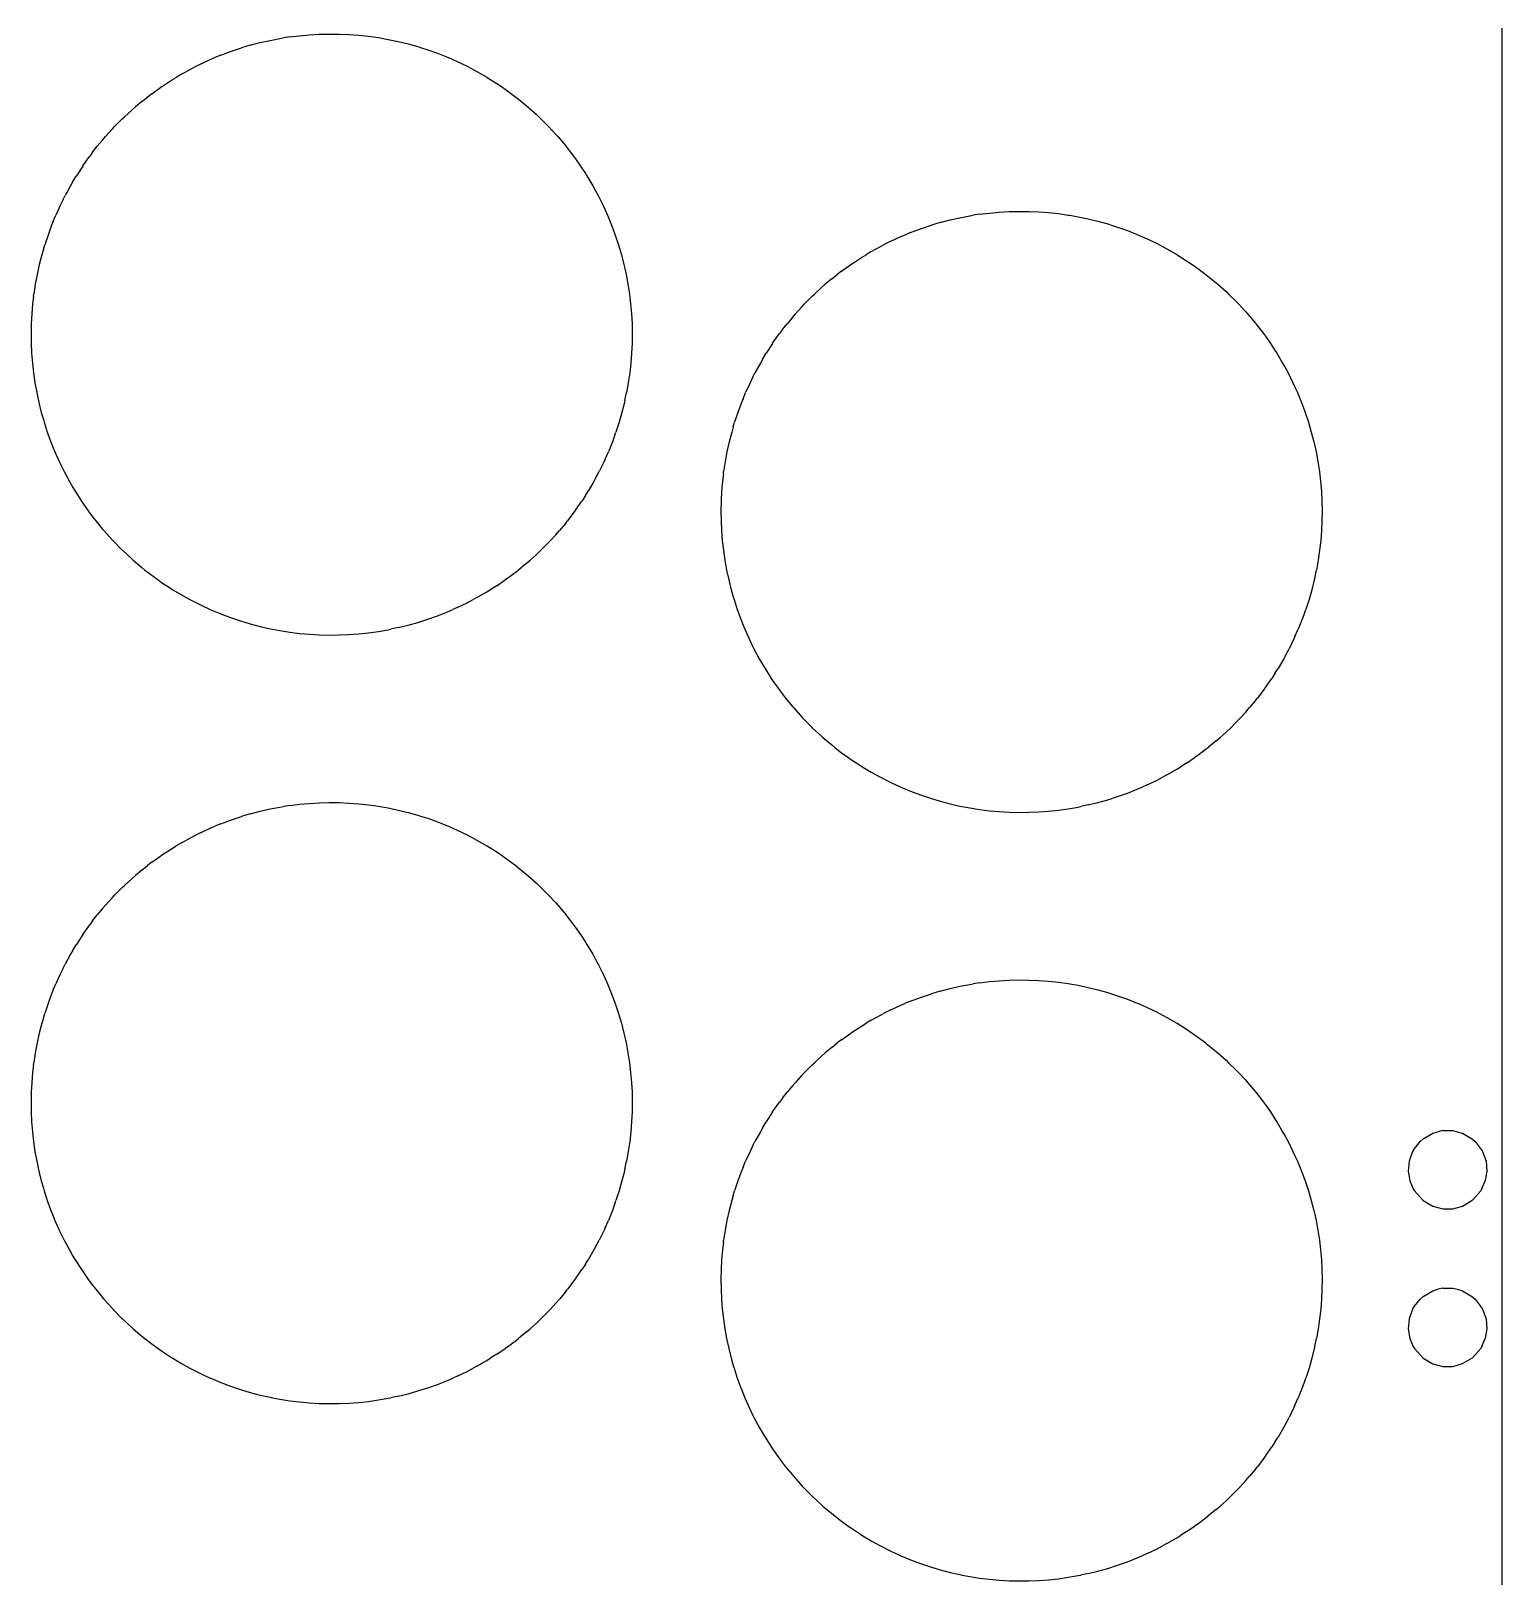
# Model space of a CAD drawing. Extents: x -150 to 150, y -108 to 108.
# Drawn here: x 75.4 to 150, y -17 to 61.8 of the extents above; entities that cross this region are included whole.
import ezdxf

# ---------------------------------------------------------------- set-up
doc = ezdxf.new("R2010")
doc.units = 0
doc.layers.add('Lines', color=7, linetype='Continuous')

msp = doc.modelspace()

# ---------------------------------------------------------------- linework, layer by layer
at = {"layer": 'Lines'}
for p, q in [((88, 61.397), (88.175, 61.425)), ((88.5, 61.476), (88.175, 61.425)), ((88.5, 61.476), (89, 61.538)), ((89, 61.538), (89.5, 61.583)), ((89.5, 61.583), (90, 61.612)), ((90, 61.612), (90.5, 61.624)), ((90.5, 61.624), (91, 61.62)), ((91, 61.62), (91.5, 61.6)), ((91.5, 61.6), (92, 61.563)), ((92, 61.563), (92.5, 61.509)), ((92.5, 61.509), (93, 61.439)), ((93, 61.439), (93.08, 61.425)), ((93.08, 61.425), (93.5, 61.352)), ((150, 61.925), (150, 61.425)), ((150, 61.425), (150, 60.925)), ((85, 60.549), (85.5, 60.738)), ((85.5, 60.738), (86, 60.907)), ((86, 60.907), (86.06, 60.925)), ((86.5, 61.056), (86.06, 60.925)), ((86.5, 61.056), (87, 61.188)), ((87, 61.188), (87.5, 61.301)), ((87.5, 61.301), (88, 61.397)), ((93.5, 61.352), (94, 61.247)), ((94, 61.247), (94.5, 61.124)), ((94.5, 61.124), (95, 60.984)), ((95, 60.984), (95.186, 60.925)), ((95.186, 60.925), (95.5, 60.825)), ((95.5, 60.825), (96, 60.646)), ((96, 60.646), (96.5, 60.448)), ((150, 60.925), (150, 60.425)), ((83, 59.581), (83.5, 59.858)), ((83.5, 59.858), (83.631, 59.925)), ((84, 60.11), (83.631, 59.925)), ((84, 60.11), (84.5, 60.341)), ((84.5, 60.341), (84.7, 60.425)), ((85, 60.549), (84.7, 60.425)), ((96.5, 60.448), (96.553, 60.425)), ((96.553, 60.425), (97, 60.228)), ((97, 60.228), (97.5, 59.987)), ((97.5, 59.987), (97.62, 59.925)), ((97.62, 59.925), (98, 59.723)), ((150, 60.425), (150, 59.925)), ((150, 59.925), (150, 59.425)), ((82, 58.951), (82.5, 59.28)), ((82.5, 59.28), (82.737, 59.425)), ((83, 59.581), (82.737, 59.425)), ((98, 59.723), (98.5, 59.434)), ((98.5, 59.434), (98.515, 59.425)), ((98.515, 59.425), (99, 59.119)), ((99, 59.119), (99.286, 58.925)), ((150, 59.425), (150, 58.925)), ((81, 58.203), (81.28, 58.425)), ((81.5, 58.593), (81.28, 58.425)), ((81.5, 58.593), (81.962, 58.925)), ((82, 58.951), (81.962, 58.925)), ((99.286, 58.925), (99.5, 58.776)), ((99.5, 58.776), (99.971, 58.425)), ((99.971, 58.425), (100, 58.403)), ((100, 58.403), (100.5, 57.995)), ((150, 58.925), (150, 58.425)), ((150, 58.425), (150, 57.925)), ((80.5, 57.778), (80.116, 57.425)), ((80.5, 57.778), (80.669, 57.925)), ((81, 58.203), (80.669, 57.925)), ((100.5, 57.995), (100.582, 57.925)), ((100.582, 57.925), (101, 57.551)), ((101, 57.551), (101.134, 57.425)), ((150, 57.925), (150, 57.425)), ((79.5, 56.804), (79.156, 56.425)), ((79.5, 56.804), (79.614, 56.925)), ((80, 57.313), (79.614, 56.925)), ((80, 57.313), (80.116, 57.425)), ((101.134, 57.425), (101.5, 57.065)), ((101.5, 57.065), (101.636, 56.925)), ((101.636, 56.925), (102, 56.531)), ((150, 57.425), (150, 56.925)), ((150, 56.925), (150, 56.425)), ((78.5, 55.622), (78.737, 55.925)), ((79, 56.244), (78.737, 55.925)), ((79, 56.244), (79.156, 56.425)), ((102, 56.531), (102.094, 56.425)), ((102.094, 56.425), (102.5, 55.943)), ((102.5, 55.943), (102.514, 55.925)), ((102.514, 55.925), (102.899, 55.425)), ((150, 56.425), (150, 55.925)), ((150, 55.925), (150, 55.425)), ((78, 54.929), (78.351, 55.425)), ((78.5, 55.622), (78.351, 55.425)), ((102.899, 55.425), (103, 55.285)), ((103, 55.285), (103.252, 54.925)), ((150, 55.425), (150, 54.925)), ((77.5, 54.137), (77.673, 54.425)), ((77.997, 54.925), (77.673, 54.425)), ((78, 54.929), (77.997, 54.925)), ((103.252, 54.925), (103.5, 54.546)), ((103.5, 54.546), (103.577, 54.425)), ((103.577, 54.425), (103.874, 53.925)), ((150, 54.925), (150, 54.425)), ((150, 54.425), (150, 53.925)), ((77.376, 53.925), (77.103, 53.425)), ((77.5, 54.137), (77.376, 53.925)), ((103.874, 53.925), (104, 53.698)), ((104, 53.698), (104.147, 53.425)), ((150, 53.925), (150, 53.425)), ((76.854, 52.925), (76.627, 52.425)), ((77, 53.221), (76.854, 52.925)), ((77, 53.221), (77.103, 53.425)), ((104.147, 53.425), (104.396, 52.925)), ((104.396, 52.925), (104.5, 52.699)), ((150, 53.425), (150, 52.925)), ((150, 52.925), (150, 52.425)), ((76.5, 52.119), (76.421, 51.925)), ((76.5, 52.119), (76.627, 52.425)), ((104.5, 52.699), (104.623, 52.425)), ((104.623, 52.425), (104.829, 51.925)), ((121.5, 52.056), (121.06, 51.925)), ((121.5, 52.056), (122, 52.188)), ((122, 52.188), (122.5, 52.301)), ((122.5, 52.301), (123, 52.397)), ((123, 52.397), (123.175, 52.425)), ((123.5, 52.476), (123.175, 52.425)), ((123.5, 52.476), (124, 52.538)), ((124, 52.538), (124.5, 52.583)), ((124.5, 52.583), (125, 52.612)), ((125, 52.612), (125.5, 52.624)), ((125.5, 52.624), (126, 52.62)), ((126, 52.62), (126.5, 52.6)), ((126.5, 52.6), (127, 52.563)), ((127, 52.563), (127.5, 52.509)), ((127.5, 52.509), (128, 52.439)), ((128, 52.439), (128.08, 52.425)), ((128.08, 52.425), (128.5, 52.352)), ((128.5, 52.352), (129, 52.247)), ((129, 52.247), (129.5, 52.124)), ((129.5, 52.124), (130, 51.984)), ((130, 51.984), (130.186, 51.925)), ((150, 52.425), (150, 51.925)), ((76.236, 51.425), (76.07, 50.925)), ((76.421, 51.925), (76.236, 51.425)), ((104.829, 51.925), (105, 51.465)), ((105, 51.465), (105.015, 51.425)), ((105.015, 51.425), (105.18, 50.925)), ((119, 51.11), (119.5, 51.341)), ((119.5, 51.341), (119.7, 51.425)), ((120, 51.549), (119.7, 51.425)), ((120, 51.549), (120.5, 51.738)), ((120.5, 51.738), (121, 51.907)), ((121, 51.907), (121.06, 51.925)), ((130.186, 51.925), (130.5, 51.825)), ((130.5, 51.825), (131, 51.646)), ((131, 51.646), (131.5, 51.448)), ((131.5, 51.448), (131.553, 51.425)), ((131.553, 51.425), (132, 51.228)), ((132, 51.228), (132.5, 50.987)), ((150, 51.925), (150, 51.425)), ((150, 51.425), (150, 50.925)), ((75.923, 50.425), (75.794, 49.925)), ((76, 50.689), (75.923, 50.425)), ((76, 50.689), (76.07, 50.925)), ((105.18, 50.925), (105.327, 50.425)), ((105.327, 50.425), (105.456, 49.925)), ((117.5, 50.28), (117.737, 50.425)), ((118, 50.581), (117.737, 50.425)), ((118, 50.581), (118.5, 50.858)), ((118.5, 50.858), (118.631, 50.925)), ((119, 51.11), (118.631, 50.925)), ((132.5, 50.987), (132.62, 50.925)), ((132.62, 50.925), (133, 50.723)), ((133, 50.723), (133.5, 50.434)), ((133.5, 50.434), (133.515, 50.425)), ((133.515, 50.425), (134, 50.119)), ((150, 50.925), (150, 50.425)), ((150, 50.425), (150, 49.925)), ((75.794, 49.925), (75.683, 49.425)), ((105.456, 49.925), (105.5, 49.728)), ((105.5, 49.728), (105.567, 49.425)), ((116.5, 49.593), (116.962, 49.925)), ((117, 49.951), (116.962, 49.925)), ((117, 49.951), (117.5, 50.28)), ((134, 50.119), (134.286, 49.925)), ((134.286, 49.925), (134.5, 49.776)), ((134.5, 49.776), (134.971, 49.425)), ((150, 49.925), (150, 49.425)), ((75.59, 48.925), (75.513, 48.425)), ((75.683, 49.425), (75.59, 48.925)), ((105.567, 49.425), (105.66, 48.925)), ((105.66, 48.925), (105.737, 48.425)), ((115.5, 48.778), (115.669, 48.925)), ((116, 49.203), (115.669, 48.925)), ((116, 49.203), (116.28, 49.425)), ((116.5, 49.593), (116.28, 49.425)), ((134.971, 49.425), (135, 49.403)), ((135, 49.403), (135.5, 48.995)), ((135.5, 48.995), (135.582, 48.925)), ((135.582, 48.925), (136, 48.551)), ((150, 49.425), (150, 48.925)), ((150, 48.925), (150, 48.425)), ((75.5, 48.312), (75.454, 47.925)), ((75.5, 48.312), (75.513, 48.425)), ((105.737, 48.425), (105.796, 47.925)), ((115, 48.313), (114.614, 47.925)), ((115, 48.313), (115.116, 48.425)), ((115.5, 48.778), (115.116, 48.425)), ((136, 48.551), (136.134, 48.425)), ((136.134, 48.425), (136.5, 48.065)), ((136.5, 48.065), (136.636, 47.925)), ((150, 48.425), (150, 47.925)), ((75.411, 47.425), (75.385, 46.925)), ((75.454, 47.925), (75.411, 47.425)), ((105.796, 47.925), (105.839, 47.425)), ((105.839, 47.425), (105.865, 46.925)), ((114, 47.244), (114.156, 47.425)), ((114.5, 47.804), (114.156, 47.425)), ((114.5, 47.804), (114.614, 47.925)), ((136.636, 47.925), (137, 47.531)), ((137, 47.531), (137.094, 47.425)), ((137.094, 47.425), (137.5, 46.943)), ((150, 47.925), (150, 47.425)), ((150, 47.425), (150, 46.925)), ((75.385, 46.925), (75.375, 46.425)), ((105.865, 46.925), (105.875, 46.425)), ((113.5, 46.622), (113.351, 46.425)), ((113.5, 46.622), (113.737, 46.925)), ((114, 47.244), (113.737, 46.925)), ((137.5, 46.943), (137.514, 46.925)), ((137.514, 46.925), (137.899, 46.425)), ((150, 46.925), (150, 46.425)), ((75.375, 46.425), (75.382, 45.925)), ((75.382, 45.925), (75.405, 45.425)), ((105.868, 45.925), (105.845, 45.425)), ((105.875, 46.425), (105.868, 45.925)), ((112.997, 45.925), (112.673, 45.425)), ((113, 45.929), (112.997, 45.925)), ((113, 45.929), (113.351, 46.425)), ((137.899, 46.425), (138, 46.285)), ((138, 46.285), (138.252, 45.925)), ((138.252, 45.925), (138.5, 45.546)), ((150, 46.425), (150, 45.925)), ((150, 45.925), (150, 45.425)), ((75.405, 45.425), (75.444, 44.925)), ((75.444, 44.925), (75.5, 44.427)), ((105.806, 44.925), (105.75, 44.425)), ((105.845, 45.425), (105.806, 44.925)), ((112.376, 44.925), (112.103, 44.425)), ((112.5, 45.137), (112.376, 44.925)), ((112.5, 45.137), (112.673, 45.425)), ((138.5, 45.546), (138.577, 45.425)), ((138.577, 45.425), (138.874, 44.925)), ((138.874, 44.925), (139, 44.698)), ((150, 45.425), (150, 44.925)), ((150, 44.925), (150, 44.425)), ((75.5, 44.427), (75.5, 44.425)), ((75.5, 44.425), (75.573, 43.925)), ((105.75, 44.425), (105.677, 43.925)), ((112, 44.221), (111.854, 43.925)), ((112, 44.221), (112.103, 44.425)), ((139, 44.698), (139.147, 44.425)), ((139.147, 44.425), (139.396, 43.925)), ((150, 44.425), (150, 43.925)), ((75.573, 43.925), (75.663, 43.425)), ((75.663, 43.425), (75.77, 42.925)), ((105.5, 43.019), (105.587, 43.425)), ((105.677, 43.925), (105.587, 43.425)), ((111.5, 43.119), (111.627, 43.425)), ((111.854, 43.925), (111.627, 43.425)), ((139.396, 43.925), (139.5, 43.699)), ((139.5, 43.699), (139.623, 43.425)), ((139.623, 43.425), (139.829, 42.925)), ((150, 43.925), (150, 43.425)), ((150, 43.425), (150, 42.925)), ((75.77, 42.925), (75.896, 42.425)), ((105.48, 42.925), (105.354, 42.425)), ((105.5, 43.019), (105.48, 42.925)), ((111.421, 42.925), (111.236, 42.425)), ((111.5, 43.119), (111.421, 42.925)), ((139.829, 42.925), (140, 42.465)), ((150, 42.925), (150, 42.425)), ((75.896, 42.425), (76, 42.059)), ((76, 42.059), (76.039, 41.925)), ((76.039, 41.925), (76.201, 41.425)), ((105.211, 41.925), (105.049, 41.425)), ((105.354, 42.425), (105.211, 41.925)), ((111, 41.689), (111.07, 41.925)), ((111.236, 42.425), (111.07, 41.925)), ((140, 42.465), (140.015, 42.425)), ((140.015, 42.425), (140.18, 41.925)), ((140.18, 41.925), (140.327, 41.425)), ((150, 42.425), (150, 41.925)), ((150, 41.925), (150, 41.425)), ((76.201, 41.425), (76.382, 40.925)), ((105, 41.288), (104.868, 40.925)), ((105, 41.288), (105.049, 41.425)), ((110.923, 41.425), (110.794, 40.925)), ((111, 41.689), (110.923, 41.425)), ((140.327, 41.425), (140.456, 40.925)), ((150, 41.425), (150, 40.925)), ((76.382, 40.925), (76.5, 40.631)), ((76.5, 40.631), (76.584, 40.425)), ((76.584, 40.425), (76.807, 39.925)), ((104.5, 40.05), (104.666, 40.425)), ((104.868, 40.925), (104.666, 40.425)), ((110.683, 40.425), (110.59, 39.925)), ((110.794, 40.925), (110.683, 40.425)), ((140.456, 40.925), (140.5, 40.728)), ((140.5, 40.728), (140.567, 40.425)), ((140.567, 40.425), (140.66, 39.925)), ((150, 40.925), (150, 40.425)), ((150, 40.425), (150, 39.925)), ((76.807, 39.925), (77, 39.527)), ((77, 39.527), (77.051, 39.425)), ((77.051, 39.425), (77.319, 38.925)), ((104, 39.051), (104.199, 39.425)), ((104.444, 39.925), (104.199, 39.425)), ((104.5, 40.05), (104.444, 39.925)), ((110.5, 39.312), (110.513, 39.425)), ((110.59, 39.925), (110.513, 39.425)), ((140.66, 39.925), (140.737, 39.425)), ((140.737, 39.425), (140.796, 38.925)), ((150, 39.925), (150, 39.425)), ((150, 39.425), (150, 38.925)), ((77.319, 38.925), (77.5, 38.613)), ((77.5, 38.613), (77.612, 38.425)), ((103.931, 38.925), (103.638, 38.425)), ((104, 39.051), (103.931, 38.925)), ((110.454, 38.925), (110.411, 38.425)), ((110.5, 39.312), (110.454, 38.925)), ((140.796, 38.925), (140.839, 38.425)), ((150, 38.925), (150, 38.425)), ((77.612, 38.425), (77.93, 37.925)), ((77.93, 37.925), (78, 37.823)), ((78, 37.823), (78.278, 37.425)), ((103, 37.464), (103.319, 37.925)), ((103.5, 38.205), (103.319, 37.925)), ((103.5, 38.205), (103.638, 38.425)), ((110.385, 37.925), (110.375, 37.425)), ((110.411, 38.425), (110.385, 37.925)), ((140.839, 38.425), (140.865, 37.925)), ((140.865, 37.925), (140.875, 37.425)), ((150, 38.425), (150, 37.925)), ((150, 37.925), (150, 37.425)), ((78.278, 37.425), (78.5, 37.128)), ((78.5, 37.128), (78.657, 36.925)), ((102.972, 37.425), (102.594, 36.925)), ((103, 37.464), (102.972, 37.425)), ((110.375, 37.425), (110.382, 36.925)), ((140.875, 37.425), (140.868, 36.925)), ((150, 37.425), (150, 36.925)), ((78.657, 36.925), (79, 36.506)), ((79, 36.506), (79.069, 36.425)), ((79.069, 36.425), (79.5, 35.945)), ((102, 36.219), (102.181, 36.425)), ((102.5, 36.808), (102.181, 36.425)), ((102.5, 36.808), (102.594, 36.925)), ((110.382, 36.925), (110.405, 36.425)), ((110.405, 36.425), (110.444, 35.925)), ((140.845, 36.425), (140.806, 35.925)), ((140.868, 36.925), (140.845, 36.425)), ((150, 36.925), (150, 36.425)), ((150, 36.425), (150, 35.925)), ((79.5, 35.945), (79.518, 35.925)), ((79.518, 35.925), (80, 35.436)), ((101.5, 35.686), (101.238, 35.425)), ((101.5, 35.686), (101.73, 35.925)), ((102, 36.219), (101.73, 35.925)), ((110.444, 35.925), (110.5, 35.427)), ((140.806, 35.925), (140.75, 35.425)), ((150, 35.925), (150, 35.425)), ((80, 35.436), (80.011, 35.425)), ((80.011, 35.425), (80.5, 34.972)), ((80.5, 34.972), (80.553, 34.925)), ((80.553, 34.925), (81, 34.547)), ((100.5, 34.755), (100.098, 34.425)), ((100.5, 34.755), (100.696, 34.925)), ((101, 35.199), (100.696, 34.925)), ((101, 35.199), (101.238, 35.425)), ((110.5, 35.427), (110.5, 35.425)), ((110.5, 35.425), (110.573, 34.925)), ((110.573, 34.925), (110.663, 34.425)), ((140.677, 34.925), (140.587, 34.425)), ((140.75, 35.425), (140.677, 34.925)), ((150, 35.425), (150, 34.925)), ((150, 34.925), (150, 34.425)), ((81, 34.547), (81.153, 34.425)), ((81.153, 34.425), (81.5, 34.157)), ((81.5, 34.157), (81.82, 33.925)), ((81.82, 33.925), (82, 33.799)), ((99, 33.631), (99.431, 33.925)), ((99.5, 33.974), (99.431, 33.925)), ((99.5, 33.974), (100, 34.348)), ((100, 34.348), (100.098, 34.425)), ((110.663, 34.425), (110.77, 33.925)), ((110.77, 33.925), (110.896, 33.425)), ((140.48, 33.925), (140.354, 33.425)), ((140.5, 34.019), (140.48, 33.925)), ((140.5, 34.019), (140.587, 34.425)), ((150, 34.425), (150, 33.925)), ((150, 33.925), (150, 33.425)), ((82, 33.799), (82.5, 33.47)), ((82.5, 33.47), (82.573, 33.425)), ((82.573, 33.425), (83, 33.169)), ((83, 33.169), (83.439, 32.925)), ((98, 33.027), (98.5, 33.316)), ((98.5, 33.316), (98.676, 33.425)), ((99, 33.631), (98.676, 33.425)), ((110.896, 33.425), (111, 33.059)), ((140.354, 33.425), (140.211, 32.925)), ((150, 33.425), (150, 32.925)), ((83.439, 32.925), (83.5, 32.892)), ((83.5, 32.892), (84, 32.64)), ((84, 32.64), (84.465, 32.425)), ((84.465, 32.425), (84.5, 32.409)), ((84.5, 32.409), (85, 32.201)), ((96, 32.104), (96.5, 32.302)), ((96.5, 32.302), (96.782, 32.425)), ((97, 32.522), (96.782, 32.425)), ((97, 32.522), (97.5, 32.763)), ((97.5, 32.763), (97.809, 32.925)), ((98, 33.027), (97.809, 32.925)), ((111, 33.059), (111.039, 32.925)), ((111.039, 32.925), (111.201, 32.425)), ((111.201, 32.425), (111.382, 31.925)), ((140, 32.288), (139.868, 31.925)), ((140, 32.288), (140.049, 32.425)), ((140.211, 32.925), (140.049, 32.425)), ((150, 32.925), (150, 32.425)), ((150, 32.425), (150, 31.925)), ((85, 32.201), (85.5, 32.012)), ((85.5, 32.012), (85.756, 31.925)), ((85.756, 31.925), (86, 31.843)), ((86, 31.843), (86.5, 31.694)), ((86.5, 31.694), (87, 31.562)), ((87, 31.562), (87.5, 31.449)), ((94, 31.503), (93.627, 31.425)), ((94, 31.503), (94.5, 31.626)), ((94.5, 31.626), (95, 31.766)), ((95, 31.766), (95.499, 31.925)), ((95.5, 31.925), (95.499, 31.925)), ((95.5, 31.925), (96, 32.104)), ((111.382, 31.925), (111.5, 31.631)), ((111.5, 31.631), (111.584, 31.425)), ((139.868, 31.925), (139.666, 31.425)), ((150, 31.925), (150, 31.425)), ((87.5, 31.449), (87.622, 31.425)), ((87.622, 31.425), (88, 31.353)), ((88, 31.353), (88.5, 31.274)), ((88.5, 31.274), (89, 31.212)), ((89, 31.212), (89.5, 31.167)), ((89.5, 31.167), (90, 31.138)), ((90, 31.138), (90.5, 31.126)), ((90.5, 31.126), (91, 31.13)), ((91, 31.13), (91.5, 31.15)), ((91.5, 31.15), (92, 31.187)), ((92, 31.187), (92.5, 31.241)), ((92.5, 31.241), (93, 31.311)), ((93, 31.311), (93.5, 31.398)), ((93.5, 31.398), (93.627, 31.425)), ((111.584, 31.425), (111.807, 30.925)), ((111.807, 30.925), (112, 30.527)), ((139.444, 30.925), (139.199, 30.425)), ((139.5, 31.05), (139.444, 30.925)), ((139.5, 31.05), (139.666, 31.425)), ((150, 31.425), (150, 30.925)), ((150, 30.925), (150, 30.425)), ((112, 30.527), (112.051, 30.425)), ((112.051, 30.425), (112.319, 29.925)), ((112.319, 29.925), (112.5, 29.613)), ((138.931, 29.925), (138.638, 29.425)), ((139, 30.051), (138.931, 29.925)), ((139, 30.051), (139.199, 30.425)), ((150, 30.425), (150, 29.925)), ((150, 29.925), (150, 29.425)), ((112.5, 29.613), (112.612, 29.425)), ((112.612, 29.425), (112.93, 28.925)), ((138.5, 29.205), (138.319, 28.925)), ((138.5, 29.205), (138.638, 29.425)), ((150, 29.425), (150, 28.925)), ((112.93, 28.925), (113, 28.823)), ((113, 28.823), (113.278, 28.425)), ((113.278, 28.425), (113.5, 28.128)), ((137.972, 28.425), (137.594, 27.925)), ((138, 28.464), (137.972, 28.425)), ((138, 28.464), (138.319, 28.925)), ((150, 28.925), (150, 28.425)), ((150, 28.425), (150, 27.925)), ((113.5, 28.128), (113.657, 27.925)), ((113.657, 27.925), (114, 27.506)), ((137.5, 27.808), (137.181, 27.425)), ((137.5, 27.808), (137.594, 27.925)), ((150, 27.925), (150, 27.425)), ((114, 27.506), (114.069, 27.425)), ((114.069, 27.425), (114.5, 26.945)), ((114.5, 26.945), (114.518, 26.925)), ((114.518, 26.925), (115, 26.436)), ((136.5, 26.686), (136.73, 26.925)), ((137, 27.219), (136.73, 26.925)), ((137, 27.219), (137.181, 27.425)), ((150, 27.425), (150, 26.925)), ((150, 26.925), (150, 26.425)), ((115, 26.436), (115.011, 26.425)), ((115.011, 26.425), (115.5, 25.972)), ((136, 26.199), (135.696, 25.925)), ((136, 26.199), (136.238, 26.425)), ((136.5, 26.686), (136.238, 26.425)), ((150, 26.425), (150, 25.925)), ((115.5, 25.972), (115.553, 25.925)), ((115.553, 25.925), (116, 25.547)), ((116, 25.547), (116.153, 25.425)), ((116.153, 25.425), (116.5, 25.157)), ((134.5, 24.974), (135, 25.348)), ((135, 25.348), (135.098, 25.425)), ((135.5, 25.755), (135.098, 25.425)), ((135.5, 25.755), (135.696, 25.925)), ((150, 25.925), (150, 25.425)), ((150, 25.425), (150, 24.925)), ((116.5, 25.157), (116.82, 24.925)), ((116.82, 24.925), (117, 24.799)), ((117, 24.799), (117.5, 24.47)), ((117.5, 24.47), (117.573, 24.425)), ((117.573, 24.425), (118, 24.169)), ((133.5, 24.316), (133.676, 24.425)), ((134, 24.631), (133.676, 24.425)), ((134, 24.631), (134.431, 24.925)), ((134.5, 24.974), (134.431, 24.925)), ((150, 24.925), (150, 24.425)), ((150, 24.425), (150, 23.925)), ((118, 24.169), (118.439, 23.925)), ((118.439, 23.925), (118.5, 23.892)), ((118.5, 23.892), (119, 23.64)), ((119, 23.64), (119.465, 23.425)), ((132, 23.522), (132.5, 23.763)), ((132.5, 23.763), (132.809, 23.925)), ((133, 24.027), (132.809, 23.925)), ((133, 24.027), (133.5, 24.316)), ((150, 23.925), (150, 23.425)), ((119.465, 23.425), (119.5, 23.409)), ((119.5, 23.409), (120, 23.201)), ((120, 23.201), (120.5, 23.012)), ((120.5, 23.012), (120.756, 22.925)), ((120.756, 22.925), (121, 22.843)), ((121, 22.843), (121.5, 22.694)), ((130, 22.766), (130.499, 22.925)), ((130.5, 22.925), (130.499, 22.925)), ((130.5, 22.925), (131, 23.104)), ((131, 23.104), (131.5, 23.302)), ((131.5, 23.302), (131.782, 23.425)), ((132, 23.522), (131.782, 23.425)), ((150, 23.425), (150, 22.925)), ((150, 22.925), (150, 22.425)), ((86.5, 22.056), (86.06, 21.925)), ((86.5, 22.056), (87, 22.188)), ((87, 22.188), (87.5, 22.301)), ((87.5, 22.301), (88, 22.397)), ((88, 22.397), (88.175, 22.425)), ((88.5, 22.476), (88.175, 22.425)), ((88.5, 22.476), (89, 22.538)), ((89, 22.538), (89.5, 22.583)), ((89.5, 22.583), (90, 22.612)), ((90, 22.612), (90.5, 22.624)), ((90.5, 22.624), (91, 22.62)), ((91, 22.62), (91.5, 22.6)), ((91.5, 22.6), (92, 22.563)), ((92, 22.563), (92.5, 22.509)), ((92.5, 22.509), (93, 22.439)), ((93, 22.439), (93.08, 22.425)), ((93.08, 22.425), (93.5, 22.352)), ((93.5, 22.352), (94, 22.247)), ((94, 22.247), (94.5, 22.124)), ((94.5, 22.124), (95, 21.984)), ((121.5, 22.694), (122, 22.562)), ((122, 22.562), (122.5, 22.449)), ((122.5, 22.449), (122.622, 22.425)), ((122.622, 22.425), (123, 22.353)), ((123, 22.353), (123.5, 22.274)), ((123.5, 22.274), (124, 22.212)), ((124, 22.212), (124.5, 22.167)), ((124.5, 22.167), (125, 22.138)), ((125, 22.138), (125.5, 22.126)), ((125.5, 22.126), (126, 22.13)), ((126, 22.13), (126.5, 22.15)), ((126.5, 22.15), (127, 22.187)), ((127, 22.187), (127.5, 22.241)), ((127.5, 22.241), (128, 22.311)), ((128, 22.311), (128.5, 22.398)), ((128.5, 22.398), (128.627, 22.425)), ((129, 22.503), (128.627, 22.425)), ((129, 22.503), (129.5, 22.626)), ((129.5, 22.626), (130, 22.766)), ((150, 22.425), (150, 21.925)), ((84, 21.11), (84.5, 21.341)), ((84.5, 21.341), (84.7, 21.425)), ((85, 21.549), (84.7, 21.425)), ((85, 21.549), (85.5, 21.738)), ((85.5, 21.738), (86, 21.907)), ((86, 21.907), (86.06, 21.925)), ((95, 21.984), (95.186, 21.925)), ((95.186, 21.925), (95.5, 21.825)), ((95.5, 21.825), (96, 21.646)), ((96, 21.646), (96.5, 21.448)), ((96.5, 21.448), (96.553, 21.425)), ((96.553, 21.425), (97, 21.228)), ((150, 21.925), (150, 21.425)), ((150, 21.425), (150, 20.925)), ((83, 20.581), (82.737, 20.425)), ((83, 20.581), (83.5, 20.858)), ((83.5, 20.858), (83.631, 20.925)), ((84, 21.11), (83.631, 20.925)), ((97, 21.228), (97.5, 20.987)), ((97.5, 20.987), (97.62, 20.925)), ((97.62, 20.925), (98, 20.723)), ((98, 20.723), (98.5, 20.434)), ((150, 20.925), (150, 20.425)), ((81.5, 19.593), (81.962, 19.925)), ((82, 19.951), (81.962, 19.925)), ((82, 19.951), (82.5, 20.28)), ((82.5, 20.28), (82.737, 20.425)), ((98.5, 20.434), (98.515, 20.425)), ((98.515, 20.425), (99, 20.119)), ((99, 20.119), (99.286, 19.925)), ((99.286, 19.925), (99.5, 19.776)), ((99.5, 19.776), (99.971, 19.425)), ((150, 20.425), (150, 19.925)), ((150, 19.925), (150, 19.425)), ((80.5, 18.778), (80.669, 18.925)), ((81, 19.203), (80.669, 18.925)), ((81, 19.203), (81.28, 19.425)), ((81.5, 19.593), (81.28, 19.425)), ((99.971, 19.425), (100, 19.403)), ((100, 19.403), (100.5, 18.995)), ((100.5, 18.995), (100.582, 18.925)), ((100.582, 18.925), (101, 18.551)), ((150, 19.425), (150, 18.925)), ((150, 18.925), (150, 18.425)), ((80, 18.313), (79.614, 17.925)), ((80, 18.313), (80.116, 18.425)), ((80.5, 18.778), (80.116, 18.425)), ((101, 18.551), (101.134, 18.425)), ((101.134, 18.425), (101.5, 18.065)), ((150, 18.425), (150, 17.925)), ((79, 17.244), (79.156, 17.425)), ((79.5, 17.804), (79.156, 17.425)), ((79.5, 17.804), (79.614, 17.925)), ((101.5, 18.065), (101.636, 17.925)), ((101.636, 17.925), (102, 17.531)), ((102, 17.531), (102.094, 17.425)), ((102.094, 17.425), (102.5, 16.943)), ((150, 17.925), (150, 17.425)), ((150, 17.425), (150, 16.925)), ((78.5, 16.622), (78.351, 16.425)), ((78.5, 16.622), (78.737, 16.925)), ((79, 17.244), (78.737, 16.925)), ((102.5, 16.943), (102.514, 16.925)), ((102.514, 16.925), (102.899, 16.425)), ((150, 16.925), (150, 16.425)), ((77.997, 15.925), (77.673, 15.425)), ((78, 15.929), (77.997, 15.925)), ((78, 15.929), (78.351, 16.425)), ((102.899, 16.425), (103, 16.285)), ((103, 16.285), (103.252, 15.925)), ((103.252, 15.925), (103.5, 15.546)), ((150, 16.425), (150, 15.925)), ((150, 15.925), (150, 15.425)), ((77.5, 15.137), (77.376, 14.925)), ((77.5, 15.137), (77.673, 15.425)), ((103.5, 15.546), (103.577, 15.425)), ((103.577, 15.425), (103.874, 14.925)), ((150, 15.425), (150, 14.925)), ((77, 14.221), (76.854, 13.925)), ((77, 14.221), (77.103, 14.425)), ((77.376, 14.925), (77.103, 14.425)), ((103.874, 14.925), (104, 14.698)), ((104, 14.698), (104.147, 14.425)), ((104.147, 14.425), (104.396, 13.925)), ((150, 14.925), (150, 14.425)), ((150, 14.425), (150, 13.925)), ((76.5, 13.119), (76.627, 13.425)), ((76.854, 13.925), (76.627, 13.425)), ((104.396, 13.925), (104.5, 13.699)), ((104.5, 13.699), (104.623, 13.425)), ((104.623, 13.425), (104.829, 12.925)), ((122.5, 13.301), (123, 13.397)), ((123, 13.397), (123.175, 13.425)), ((123.5, 13.476), (123.175, 13.425)), ((123.5, 13.476), (124, 13.538)), ((124, 13.538), (124.5, 13.583)), ((124.5, 13.583), (125, 13.612)), ((125, 13.612), (125.5, 13.624)), ((125.5, 13.624), (126, 13.62)), ((126, 13.62), (126.5, 13.6)), ((126.5, 13.6), (127, 13.563)), ((127, 13.563), (127.5, 13.509)), ((127.5, 13.509), (128, 13.439)), ((128, 13.439), (128.08, 13.425)), ((128.08, 13.425), (128.5, 13.352)), ((150, 13.925), (150, 13.425)), ((150, 13.425), (150, 12.925)), ((76.421, 12.925), (76.236, 12.425)), ((76.5, 13.119), (76.421, 12.925)), ((104.829, 12.925), (105, 12.465)), ((120, 12.549), (120.5, 12.738)), ((120.5, 12.738), (121, 12.907)), ((121, 12.907), (121.06, 12.925)), ((121.5, 13.056), (121.06, 12.925)), ((121.5, 13.056), (122, 13.188)), ((122, 13.188), (122.5, 13.301)), ((128.5, 13.352), (129, 13.247)), ((129, 13.247), (129.5, 13.124)), ((129.5, 13.124), (130, 12.984)), ((130, 12.984), (130.186, 12.925)), ((130.186, 12.925), (130.5, 12.825)), ((130.5, 12.825), (131, 12.646)), ((131, 12.646), (131.5, 12.448)), ((150, 12.925), (150, 12.425)), ((76, 11.689), (76.07, 11.925)), ((76.236, 12.425), (76.07, 11.925)), ((105, 12.465), (105.015, 12.425)), ((105.015, 12.425), (105.18, 11.925)), ((105.18, 11.925), (105.327, 11.425)), ((118, 11.581), (118.5, 11.858)), ((118.5, 11.858), (118.631, 11.925)), ((119, 12.11), (118.631, 11.925)), ((119, 12.11), (119.5, 12.341)), ((119.5, 12.341), (119.7, 12.425)), ((120, 12.549), (119.7, 12.425)), ((131.5, 12.448), (131.553, 12.425)), ((131.553, 12.425), (132, 12.228)), ((132, 12.228), (132.5, 11.987)), ((132.5, 11.987), (132.62, 11.925)), ((132.62, 11.925), (133, 11.723)), ((150, 12.425), (150, 11.925)), ((150, 11.925), (150, 11.425)), ((75.923, 11.425), (75.794, 10.925)), ((76, 11.689), (75.923, 11.425)), ((105.327, 11.425), (105.456, 10.925)), ((117, 10.951), (117.5, 11.28)), ((117.5, 11.28), (117.737, 11.425)), ((118, 11.581), (117.737, 11.425)), ((133, 11.723), (133.5, 11.434)), ((133.5, 11.434), (133.515, 11.425)), ((133.515, 11.425), (134, 11.119)), ((134, 11.119), (134.286, 10.925)), ((150, 11.425), (150, 10.925)), ((75.683, 10.425), (75.59, 9.925)), ((75.794, 10.925), (75.683, 10.425)), ((105.456, 10.925), (105.5, 10.728)), ((105.5, 10.728), (105.567, 10.425)), ((105.567, 10.425), (105.66, 9.925)), ((116, 10.203), (116.28, 10.425)), ((116.5, 10.593), (116.28, 10.425)), ((116.5, 10.593), (116.962, 10.925)), ((117, 10.951), (116.962, 10.925)), ((134.286, 10.925), (134.5, 10.776)), ((134.5, 10.776), (134.971, 10.425)), ((134.971, 10.425), (135, 10.403)), ((135, 10.403), (135.5, 9.995)), ((150, 10.925), (150, 10.425)), ((150, 10.425), (150, 9.925)), ((75.59, 9.925), (75.513, 9.425)), ((105.66, 9.925), (105.737, 9.425)), ((115.5, 9.778), (115.116, 9.425)), ((115.5, 9.778), (115.669, 9.925)), ((116, 10.203), (115.669, 9.925)), ((135.5, 9.995), (135.582, 9.925)), ((135.582, 9.925), (136, 9.551)), ((136, 9.551), (136.134, 9.425)), ((150, 9.925), (150, 9.425)), ((75.454, 8.925), (75.411, 8.425)), ((75.5, 9.312), (75.454, 8.925)), ((75.5, 9.312), (75.513, 9.425)), ((105.737, 9.425), (105.796, 8.925)), ((105.796, 8.925), (105.839, 8.425)), ((114.5, 8.804), (114.156, 8.425)), ((114.5, 8.804), (114.614, 8.925)), ((115, 9.313), (114.614, 8.925)), ((115, 9.313), (115.116, 9.425)), ((136.134, 9.425), (136.5, 9.065)), ((136.5, 9.065), (136.636, 8.925)), ((136.636, 8.925), (137, 8.531)), ((150, 9.425), (150, 8.925)), ((150, 8.925), (150, 8.425)), ((75.385, 7.925), (75.375, 7.425)), ((75.411, 8.425), (75.385, 7.925)), ((105.839, 8.425), (105.865, 7.925)), ((105.865, 7.925), (105.875, 7.425)), ((113.5, 7.622), (113.737, 7.925)), ((114, 8.244), (113.737, 7.925)), ((114, 8.244), (114.156, 8.425)), ((137, 8.531), (137.094, 8.425)), ((137.094, 8.425), (137.5, 7.943)), ((137.5, 7.943), (137.514, 7.925)), ((137.514, 7.925), (137.899, 7.425)), ((150, 8.425), (150, 7.925)), ((150, 7.925), (150, 7.425)), ((75.375, 7.425), (75.382, 6.925)), ((105.875, 7.425), (105.868, 6.925)), ((113, 6.929), (113.351, 7.425)), ((113.5, 7.622), (113.351, 7.425)), ((137.899, 7.425), (138, 7.285)), ((138, 7.285), (138.252, 6.925)), ((150, 7.425), (150, 6.925)), ((75.382, 6.925), (75.405, 6.425)), ((75.405, 6.425), (75.444, 5.925)), ((105.845, 6.425), (105.806, 5.925)), ((105.868, 6.925), (105.845, 6.425)), ((112.5, 6.137), (112.673, 6.425)), ((112.997, 6.925), (112.673, 6.425)), ((113, 6.929), (112.997, 6.925)), ((138.252, 6.925), (138.5, 6.546)), ((138.5, 6.546), (138.577, 6.425)), ((138.577, 6.425), (138.874, 5.925)), ((150, 6.925), (150, 6.425)), ((150, 6.425), (150, 5.925)), ((75.444, 5.925), (75.5, 5.427)), ((105.806, 5.925), (105.75, 5.425)), ((112.376, 5.925), (112.103, 5.425)), ((112.5, 6.137), (112.376, 5.925)), ((138.874, 5.925), (139, 5.698)), ((139, 5.698), (139.147, 5.425)), ((146, 5.563), (145.846, 5.425)), ((146, 5.563), (146.5, 5.857)), ((146.5, 5.857), (146.755, 5.925)), ((147, 5.985), (146.755, 5.925)), ((147, 5.985), (147.5, 5.983)), ((147.5, 5.983), (147.726, 5.925)), ((147.726, 5.925), (148, 5.848)), ((148, 5.848), (148.5, 5.548)), ((148.5, 5.548), (148.635, 5.425)), ((150, 5.925), (150, 5.425)), ((75.5, 5.427), (75.5, 5.425)), ((75.5, 5.425), (75.573, 4.925)), ((75.573, 4.925), (75.663, 4.425)), ((105.677, 4.925), (105.587, 4.425)), ((105.75, 5.425), (105.677, 4.925)), ((111.854, 4.925), (111.627, 4.425)), ((112, 5.221), (111.854, 4.925)), ((112, 5.221), (112.103, 5.425)), ((139.147, 5.425), (139.396, 4.925)), ((139.396, 4.925), (139.5, 4.699)), ((145.468, 4.925), (145.286, 4.425)), ((145.5, 4.978), (145.468, 4.925)), ((145.5, 4.978), (145.846, 5.425)), ((148.635, 5.425), (149, 4.946)), ((149, 4.946), (149.013, 4.925)), ((149.013, 4.925), (149.194, 4.425)), ((150, 5.425), (150, 4.925)), ((150, 4.925), (150, 4.425)), ((75.663, 4.425), (75.77, 3.925)), ((105.5, 4.019), (105.48, 3.925)), ((105.5, 4.019), (105.587, 4.425)), ((111.5, 4.119), (111.421, 3.925)), ((111.5, 4.119), (111.627, 4.425)), ((139.5, 4.699), (139.623, 4.425)), ((139.623, 4.425), (139.829, 3.925)), ((145.286, 4.425), (145.241, 3.925)), ((149.194, 4.425), (149.239, 3.925)), ((150, 4.425), (150, 3.925)), ((75.77, 3.925), (75.896, 3.425)), ((75.896, 3.425), (76, 3.059)), ((105.354, 3.425), (105.211, 2.925)), ((105.48, 3.925), (105.354, 3.425)), ((111.236, 3.425), (111.07, 2.925)), ((111.421, 3.925), (111.236, 3.425)), ((139.829, 3.925), (140, 3.465)), ((140, 3.465), (140.015, 3.425)), ((140.015, 3.425), (140.18, 2.925)), ((145.241, 3.925), (145.326, 3.425)), ((145.326, 3.425), (145.5, 3.031)), ((149, 3.073), (149.154, 3.425)), ((149.239, 3.925), (149.154, 3.425)), ((150, 3.925), (150, 3.425)), ((150, 3.425), (150, 2.925)), ((76, 3.059), (76.039, 2.925)), ((76.039, 2.925), (76.201, 2.425)), ((76.201, 2.425), (76.382, 1.925)), ((105, 2.288), (105.049, 2.425)), ((105.211, 2.925), (105.049, 2.425)), ((110.923, 2.425), (110.794, 1.925)), ((111, 2.689), (110.923, 2.425)), ((111, 2.689), (111.07, 2.925)), ((140.18, 2.925), (140.327, 2.425)), ((140.327, 2.425), (140.456, 1.925)), ((145.5, 3.031), (145.556, 2.925)), ((145.556, 2.925), (146, 2.431)), ((146, 2.431), (146.009, 2.425)), ((146.009, 2.425), (146.5, 2.144)), ((148, 2.153), (148.468, 2.425)), ((148.5, 2.449), (148.468, 2.425)), ((148.5, 2.449), (148.923, 2.925)), ((149, 3.073), (148.923, 2.925)), ((150, 2.925), (150, 2.425)), ((150, 2.425), (150, 1.925)), ((76.382, 1.925), (76.5, 1.631)), ((76.5, 1.631), (76.584, 1.425)), ((104.868, 1.925), (104.666, 1.425)), ((105, 2.288), (104.868, 1.925)), ((110.794, 1.925), (110.683, 1.425)), ((140.456, 1.925), (140.5, 1.728)), ((140.5, 1.728), (140.567, 1.425)), ((146.5, 2.144), (147, 2.015)), ((147, 2.015), (147.5, 2.017)), ((147.5, 2.017), (148, 2.153)), ((150, 1.925), (150, 1.425)), ((76.584, 1.425), (76.807, 0.925)), ((76.807, 0.925), (77, 0.527)), ((104.444, 0.925), (104.199, 0.425)), ((104.5, 1.05), (104.444, 0.925)), ((104.5, 1.05), (104.666, 1.425)), ((110.59, 0.925), (110.513, 0.425)), ((110.683, 1.425), (110.59, 0.925)), ((140.567, 1.425), (140.66, 0.925)), ((140.66, 0.925), (140.737, 0.425)), ((150, 1.425), (150, 0.925)), ((150, 0.925), (150, 0.425)), ((77, 0.527), (77.051, 0.425)), ((77.051, 0.425), (77.319, -0.075)), ((104, 0.051), (103.931, -0.075)), ((104, 0.051), (104.199, 0.425)), ((110.5, 0.312), (110.454, -0.075)), ((110.5, 0.312), (110.513, 0.425)), ((140.737, 0.425), (140.796, -0.075)), ((150, 0.425), (150, -0.075)), ((77.319, -0.075), (77.5, -0.387)), ((77.5, -0.387), (77.612, -0.575)), ((77.612, -0.575), (77.93, -1.075)), ((103.5, -0.795), (103.638, -0.575)), ((103.931, -0.075), (103.638, -0.575)), ((110.411, -0.575), (110.385, -1.075)), ((110.454, -0.075), (110.411, -0.575)), ((140.796, -0.075), (140.839, -0.575)), ((140.839, -0.575), (140.865, -1.075)), ((150, -0.075), (150, -0.575)), ((150, -0.575), (150, -1.075)), ((77.93, -1.075), (78, -1.177)), ((78, -1.177), (78.278, -1.575)), ((103, -1.536), (102.972, -1.575)), ((103, -1.536), (103.319, -1.075)), ((103.5, -0.795), (103.319, -1.075)), ((110.385, -1.075), (110.375, -1.575)), ((140.865, -1.075), (140.875, -1.575)), ((150, -1.075), (150, -1.575)), ((78.278, -1.575), (78.5, -1.872)), ((78.5, -1.872), (78.657, -2.075)), ((78.657, -2.075), (79, -2.494)), ((102.5, -2.192), (102.181, -2.575)), ((102.5, -2.192), (102.594, -2.075)), ((102.972, -1.575), (102.594, -2.075)), ((110.375, -1.575), (110.382, -2.075)), ((110.382, -2.075), (110.405, -2.575)), ((140.868, -2.075), (140.845, -2.575)), ((140.875, -1.575), (140.868, -2.075)), ((146, -2.437), (146.5, -2.143)), ((146.5, -2.143), (146.755, -2.075)), ((147, -2.015), (146.755, -2.075)), ((147, -2.015), (147.5, -2.017)), ((147.5, -2.017), (147.726, -2.075)), ((147.726, -2.075), (148, -2.152)), ((148, -2.152), (148.5, -2.452)), ((150, -1.575), (150, -2.075)), ((150, -2.075), (150, -2.575)), ((79, -2.494), (79.069, -2.575)), ((79.069, -2.575), (79.5, -3.055)), ((79.5, -3.055), (79.518, -3.075)), ((79.518, -3.075), (80, -3.564)), ((101.5, -3.314), (101.73, -3.075)), ((102, -2.781), (101.73, -3.075)), ((102, -2.781), (102.181, -2.575)), ((110.405, -2.575), (110.444, -3.075)), ((110.444, -3.075), (110.5, -3.573)), ((140.806, -3.075), (140.75, -3.575)), ((140.845, -2.575), (140.806, -3.075)), ((145.468, -3.075), (145.286, -3.575)), ((145.5, -3.022), (145.468, -3.075)), ((145.5, -3.022), (145.846, -2.575)), ((146, -2.437), (145.846, -2.575)), ((148.5, -2.452), (148.635, -2.575)), ((148.635, -2.575), (149, -3.054)), ((149, -3.054), (149.013, -3.075)), ((149.013, -3.075), (149.194, -3.575)), ((150, -2.575), (150, -3.075)), ((150, -3.075), (150, -3.575)), ((80, -3.564), (80.011, -3.575)), ((80.011, -3.575), (80.5, -4.028)), ((101, -3.801), (100.696, -4.075)), ((101, -3.801), (101.238, -3.575)), ((101.5, -3.314), (101.238, -3.575)), ((110.5, -3.573), (110.5, -3.575)), ((110.5, -3.575), (110.573, -4.075)), ((140.75, -3.575), (140.677, -4.075)), ((145.286, -3.575), (145.241, -4.075)), ((149.194, -3.575), (149.239, -4.075)), ((150, -3.575), (150, -4.075)), ((80.5, -4.028), (80.553, -4.075)), ((80.553, -4.075), (81, -4.453)), ((81, -4.453), (81.153, -4.575)), ((81.153, -4.575), (81.5, -4.843)), ((99.5, -5.026), (100, -4.652)), ((100, -4.652), (100.098, -4.575)), ((100.5, -4.245), (100.098, -4.575)), ((100.5, -4.245), (100.696, -4.075)), ((110.573, -4.075), (110.663, -4.575)), ((110.663, -4.575), (110.77, -5.075)), ((140.5, -4.981), (140.587, -4.575)), ((140.677, -4.075), (140.587, -4.575)), ((145.241, -4.075), (145.326, -4.575)), ((145.326, -4.575), (145.5, -4.969)), ((149, -4.927), (149.154, -4.575)), ((149.239, -4.075), (149.154, -4.575)), ((150, -4.075), (150, -4.575)), ((150, -4.575), (150, -5.075)), ((81.5, -4.843), (81.82, -5.075)), ((81.82, -5.075), (82, -5.201)), ((82, -5.201), (82.5, -5.53)), ((99, -5.369), (98.676, -5.575)), ((99, -5.369), (99.431, -5.075)), ((99.5, -5.026), (99.431, -5.075)), ((110.77, -5.075), (110.896, -5.575)), ((140.48, -5.075), (140.354, -5.575)), ((140.5, -4.981), (140.48, -5.075)), ((145.5, -4.969), (145.556, -5.075)), ((145.556, -5.075), (146, -5.569)), ((148.5, -5.551), (148.923, -5.075)), ((149, -4.927), (148.923, -5.075)), ((150, -5.075), (150, -5.575)), ((82.5, -5.53), (82.573, -5.575)), ((82.573, -5.575), (83, -5.831)), ((83, -5.831), (83.439, -6.075)), ((83.439, -6.075), (83.5, -6.108)), ((83.5, -6.108), (84, -6.36)), ((97, -6.478), (97.5, -6.237)), ((97.5, -6.237), (97.809, -6.075)), ((98, -5.973), (97.809, -6.075)), ((98, -5.973), (98.5, -5.684)), ((98.5, -5.684), (98.676, -5.575)), ((110.896, -5.575), (111, -5.941)), ((111, -5.941), (111.039, -6.075)), ((111.039, -6.075), (111.201, -6.575)), ((140.211, -6.075), (140.049, -6.575)), ((140.354, -5.575), (140.211, -6.075)), ((146, -5.569), (146.009, -5.575)), ((146.009, -5.575), (146.5, -5.856)), ((146.5, -5.856), (147, -5.985)), ((147, -5.985), (147.5, -5.983)), ((147.5, -5.983), (148, -5.847)), ((148, -5.847), (148.468, -5.575)), ((148.5, -5.551), (148.468, -5.575)), ((150, -5.575), (150, -6.075)), ((150, -6.075), (150, -6.575)), ((84, -6.36), (84.465, -6.575)), ((84.465, -6.575), (84.5, -6.591)), ((84.5, -6.591), (85, -6.799)), ((85, -6.799), (85.5, -6.988)), ((85.5, -6.988), (85.756, -7.075)), ((85.756, -7.075), (86, -7.157)), ((95, -7.234), (95.499, -7.075)), ((95.5, -7.075), (95.499, -7.075)), ((95.5, -7.075), (96, -6.896)), ((96, -6.896), (96.5, -6.698)), ((96.5, -6.698), (96.782, -6.575)), ((97, -6.478), (96.782, -6.575)), ((111.201, -6.575), (111.382, -7.075)), ((111.382, -7.075), (111.5, -7.369)), ((139.868, -7.075), (139.666, -7.575)), ((140, -6.712), (139.868, -7.075)), ((140, -6.712), (140.049, -6.575)), ((150, -6.575), (150, -7.075)), ((150, -7.075), (150, -7.575)), ((86, -7.157), (86.5, -7.306)), ((86.5, -7.306), (87, -7.438)), ((87, -7.438), (87.5, -7.551)), ((87.5, -7.551), (87.622, -7.575)), ((87.622, -7.575), (88, -7.647)), ((88, -7.647), (88.5, -7.726)), ((88.5, -7.726), (89, -7.788)), ((89, -7.788), (89.5, -7.833)), ((89.5, -7.833), (90, -7.862)), ((90, -7.862), (90.5, -7.874)), ((90.5, -7.874), (91, -7.87)), ((91, -7.87), (91.5, -7.85)), ((91.5, -7.85), (92, -7.813)), ((92, -7.813), (92.5, -7.759)), ((92.5, -7.759), (93, -7.689)), ((93, -7.689), (93.5, -7.602)), ((93.5, -7.602), (93.627, -7.575)), ((94, -7.497), (93.627, -7.575)), ((94, -7.497), (94.5, -7.374)), ((94.5, -7.374), (95, -7.234)), ((111.5, -7.369), (111.584, -7.575)), ((111.584, -7.575), (111.807, -8.075)), ((139.5, -7.95), (139.666, -7.575)), ((150, -7.575), (150, -8.075)), ((111.807, -8.075), (112, -8.473)), ((112, -8.473), (112.051, -8.575)), ((112.051, -8.575), (112.319, -9.075)), ((139, -8.949), (139.199, -8.575)), ((139.444, -8.075), (139.199, -8.575)), ((139.5, -7.95), (139.444, -8.075)), ((150, -8.075), (150, -8.575)), ((150, -8.575), (150, -9.075)), ((112.319, -9.075), (112.5, -9.387)), ((112.5, -9.387), (112.612, -9.575)), ((138.931, -9.075), (138.638, -9.575)), ((139, -8.949), (138.931, -9.075)), ((150, -9.075), (150, -9.575)), ((112.612, -9.575), (112.93, -10.075)), ((112.93, -10.075), (113, -10.177)), ((113, -10.177), (113.278, -10.575)), ((138, -10.536), (138.319, -10.075)), ((138.5, -9.795), (138.319, -10.075)), ((138.5, -9.795), (138.638, -9.575)), ((150, -9.575), (150, -10.075)), ((150, -10.075), (150, -10.575)), ((113.278, -10.575), (113.5, -10.872)), ((113.5, -10.872), (113.657, -11.075)), ((137.972, -10.575), (137.594, -11.075)), ((138, -10.536), (137.972, -10.575)), ((150, -10.575), (150, -11.075)), ((113.657, -11.075), (114, -11.494)), ((114, -11.494), (114.069, -11.575)), ((114.069, -11.575), (114.5, -12.055)), ((137, -11.781), (136.73, -12.075)), ((137, -11.781), (137.181, -11.575)), ((137.5, -11.192), (137.181, -11.575)), ((137.5, -11.192), (137.594, -11.075)), ((150, -11.075), (150, -11.575)), ((150, -11.575), (150, -12.075)), ((114.5, -12.055), (114.518, -12.075)), ((114.518, -12.075), (115, -12.564)), ((115, -12.564), (115.011, -12.575)), ((115.011, -12.575), (115.5, -13.028)), ((136, -12.801), (136.238, -12.575)), ((136.5, -12.314), (136.238, -12.575)), ((136.5, -12.314), (136.73, -12.075)), ((150, -12.075), (150, -12.575)), ((150, -12.575), (150, -13.075)), ((115.5, -13.028), (115.553, -13.075)), ((115.553, -13.075), (116, -13.453)), ((135.5, -13.245), (135.098, -13.575)), ((135.5, -13.245), (135.696, -13.075)), ((136, -12.801), (135.696, -13.075)), ((150, -13.075), (150, -13.575)), ((116, -13.453), (116.153, -13.575)), ((116.153, -13.575), (116.5, -13.843)), ((116.5, -13.843), (116.82, -14.075)), ((116.82, -14.075), (117, -14.201)), ((134, -14.369), (134.431, -14.075)), ((134.5, -14.026), (134.431, -14.075)), ((134.5, -14.026), (135, -13.652)), ((135, -13.652), (135.098, -13.575)), ((150, -13.575), (150, -14.075)), ((150, -14.075), (150, -14.575)), ((117, -14.201), (117.5, -14.53)), ((117.5, -14.53), (117.573, -14.575)), ((117.573, -14.575), (118, -14.831)), ((118, -14.831), (118.439, -15.075)), ((133, -14.973), (133.5, -14.684)), ((133.5, -14.684), (133.676, -14.575)), ((134, -14.369), (133.676, -14.575)), ((150, -14.575), (150, -15.075)), ((118.439, -15.075), (118.5, -15.108)), ((118.5, -15.108), (119, -15.36)), ((119, -15.36), (119.465, -15.575)), ((119.465, -15.575), (119.5, -15.591)), ((119.5, -15.591), (120, -15.799)), ((131, -15.896), (131.5, -15.698)), ((131.5, -15.698), (131.782, -15.575)), ((132, -15.478), (131.782, -15.575)), ((132, -15.478), (132.5, -15.237)), ((132.5, -15.237), (132.809, -15.075)), ((133, -14.973), (132.809, -15.075)), ((150, -15.075), (150, -15.575)), ((150, -15.575), (150, -16.075)), ((120, -15.799), (120.5, -15.988)), ((120.5, -15.988), (120.756, -16.075)), ((120.756, -16.075), (121, -16.157)), ((121, -16.157), (121.5, -16.306)), ((121.5, -16.306), (122, -16.438)), ((122, -16.438), (122.5, -16.551)), ((129, -16.497), (128.627, -16.575)), ((129, -16.497), (129.5, -16.374)), ((129.5, -16.374), (130, -16.234)), ((130, -16.234), (130.499, -16.075)), ((130.5, -16.075), (130.499, -16.075)), ((130.5, -16.075), (131, -15.896)), ((150, -16.075), (150, -16.575)), ((122.5, -16.551), (122.622, -16.575)), ((122.622, -16.575), (123, -16.647)), ((123, -16.647), (123.5, -16.726)), ((123.5, -16.726), (124, -16.788)), ((124, -16.788), (124.5, -16.833)), ((124.5, -16.833), (125, -16.862)), ((125, -16.862), (125.5, -16.874)), ((125.5, -16.874), (126, -16.87)), ((126, -16.87), (126.5, -16.85)), ((126.5, -16.85), (127, -16.813)), ((127, -16.813), (127.5, -16.759)), ((127.5, -16.759), (128, -16.689)), ((128, -16.689), (128.5, -16.602)), ((128.5, -16.602), (128.627, -16.575)), ((150, -16.575), (150, -17.075))]:
    msp.add_line(p, q, dxfattribs=at)

doc.saveas('drawing.dxf')
